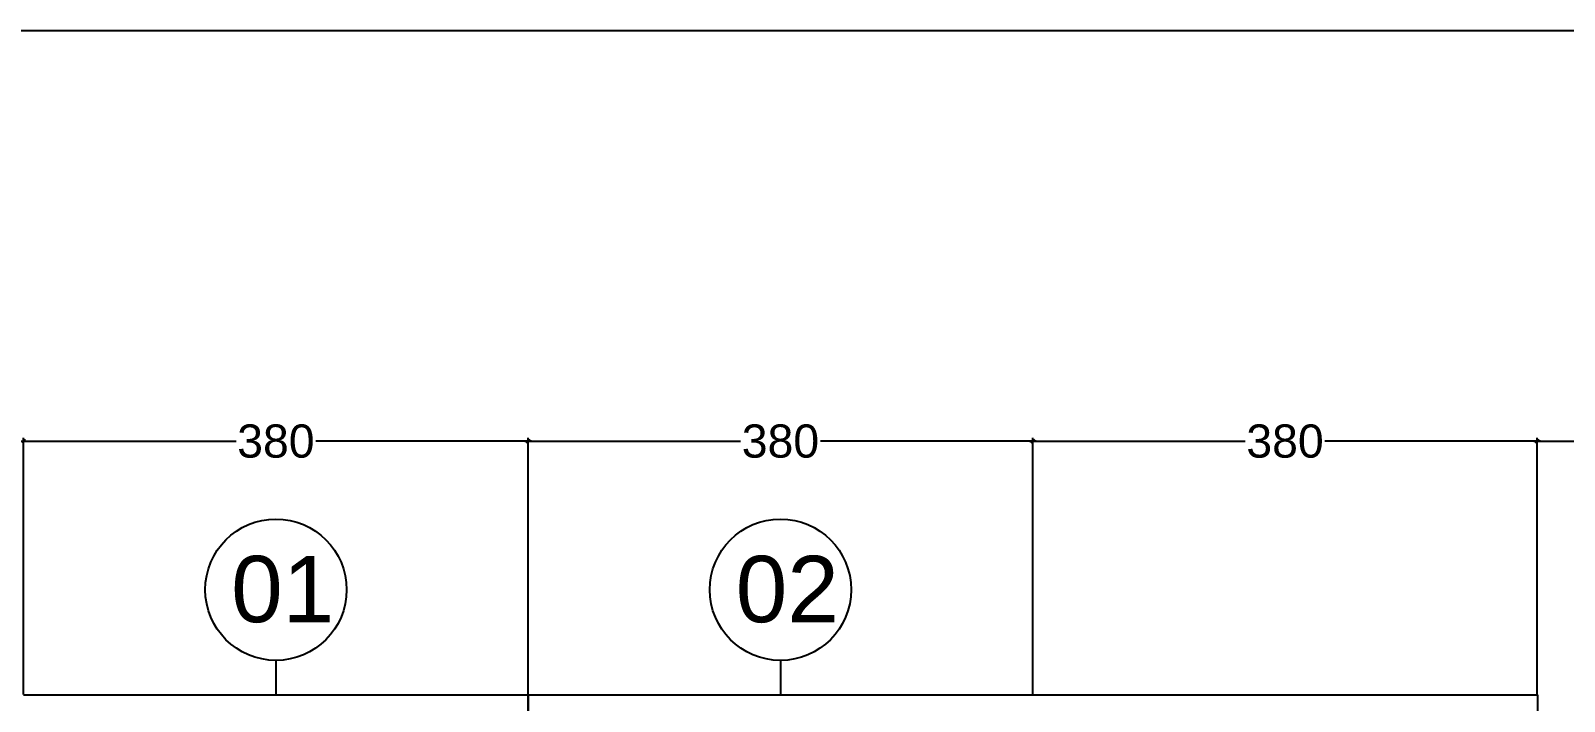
# Model space of a CAD drawing. Header units: millimetres. Extents: x 412 to 646, y 331 to 411.
# Drawn here: x 476.722 to 477.877, y 364.307 to 364.812 of the extents above; entities that cross this region are included whole.
import ezdxf

# ---------------------------------------------------------------- set-up
doc = ezdxf.new("R2010")
doc.units = ezdxf.units.MM
for name, color, linetype in [('Base 01', 8, 'Continuous'), ('Elétrico', 5, 'Continuous'), ('Texto Elétrcio', 3, 'Continuous')]:
    doc.layers.add(name, color=color, linetype=linetype)
doc.styles.add('ARIAL', font='arial.ttf')
doc.dimstyles.new('cotass', dxfattribs={"dimtxt": 0.1, "dimasz": 0.01, "dimexe": 0.01, "dimexo": 0, "dimgap": 0.01, "dimtad": 0, "dimtih": 1, "dimtoh": 1, "dimdec": 0, "dimlfac": 1000, "dimzin": 4, "dimdsep": 46, "dimtxsty": 'ARIAL', "dimblk": 'OBLIQUE', "dimcen": 0, "dimdle": 0.01, "dimclrd": 7, "dimclre": 7, "dimclrt": 3, "dimadec": 0, "dimazin": 1, "dimtfac": 1, "dimtdec": 0, "dimtix": 1, "dimtofl": 0, "dimtmove": 0, "dimatfit": 3, "dimldrblk": 'OPEN30', "dimfxl": 0, "dimtolj": 1, "dimtzin": 0, "dimlwd": -1, "dimarcsym": 0})

# ---------------------------------------------------------------- blocks, each defined once
blk = doc.blocks.new('_Oblique')
at = {"color": 0, "linetype": 'ByBlock', "lineweight": -2}
blk.add_line((-0.5, -0.5), (0.5, 0.5), dxfattribs=at)
blk = doc.blocks.new('*D29')
at = {"layer": 'DEFPOINTS', "color": 0, "transparency": 16777216}
for p in [(477.097, 364.5026), (476.717, 364.3118), (477.097, 364.3118)]:
    blk.add_point(p, dxfattribs=at)
at = {"layer": 'Elétrico', "color": 7, "transparency": 16777216}
for p, q in [((476.7145, 364.5026), (476.877, 364.5026)), ((477.0995, 364.5026), (476.9371, 364.5026))]:
    blk.add_line(p, q, dxfattribs=at)
at = {"layer": 'Elétrico', "color": 7, "lineweight": -2, "transparency": 16777216}
for p, q in [((476.717, 364.3118), (476.717, 364.5051)), ((477.097, 364.3118), (477.097, 364.5051))]:
    blk.add_line(p, q, dxfattribs=at)
at = {"layer": 'Elétrico', "color": 7, "transparency": 16777216, "xscale": 0.0025, "yscale": 0.0025, "zscale": 0.0025, "rotation": 180}
blk.add_blockref('_Oblique', (476.717, 364.5026), dxfattribs=at)
at = {"layer": 'Elétrico', "color": 7, "transparency": 16777216, "xscale": 0.0025, "yscale": 0.0025, "zscale": 0.0025}
blk.add_blockref('_Oblique', (477.097, 364.5026), dxfattribs=at)
at = {"layer": 'Elétrico', "color": 3, "transparency": 16777216, "insert": (476.907, 364.5026), "char_height": 0.025, "attachment_point": 5, "style": 'ARIAL'}
blk.add_mtext('\\A1;380', dxfattribs=at)
blk = doc.blocks.new('_Open30')
at = {"color": 0, "linetype": 'ByBlock', "lineweight": -2}
for p, q in [((-1, 0.27), (0, 0)), ((0, 0), (-1, -0.27)), ((0, 0), (-1, 0))]:
    blk.add_line(p, q, dxfattribs=at)
blk = doc.blocks.new('*D30')
at = {"layer": 'DEFPOINTS', "color": 0, "transparency": 16777216}
for p in [(477.477, 364.5026), (477.097, 364.3118), (477.477, 364.3118)]:
    blk.add_point(p, dxfattribs=at)
at = {"layer": 'Elétrico', "color": 7, "transparency": 16777216}
for p, q in [((477.0945, 364.5026), (477.257, 364.5026)), ((477.4795, 364.5026), (477.3171, 364.5026))]:
    blk.add_line(p, q, dxfattribs=at)
at = {"layer": 'Elétrico', "color": 7, "lineweight": -2, "transparency": 16777216}
for p, q in [((477.097, 364.3118), (477.097, 364.5051)), ((477.477, 364.3118), (477.477, 364.5051))]:
    blk.add_line(p, q, dxfattribs=at)
at = {"layer": 'Elétrico', "color": 7, "transparency": 16777216, "xscale": 0.0025, "yscale": 0.0025, "zscale": 0.0025, "rotation": 180}
blk.add_blockref('_Oblique', (477.097, 364.5026), dxfattribs=at)
at = {"layer": 'Elétrico', "color": 7, "transparency": 16777216, "xscale": 0.0025, "yscale": 0.0025, "zscale": 0.0025}
blk.add_blockref('_Oblique', (477.477, 364.5026), dxfattribs=at)
at = {"layer": 'Elétrico', "color": 3, "transparency": 16777216, "insert": (477.287, 364.5026), "char_height": 0.025, "attachment_point": 5, "style": 'ARIAL'}
blk.add_mtext('\\A1;380', dxfattribs=at)
blk = doc.blocks.new('*D31')
at = {"layer": 'DEFPOINTS', "color": 0, "transparency": 16777216}
for p in [(477.857, 364.5026), (477.477, 364.3118), (477.857, 364.3118)]:
    blk.add_point(p, dxfattribs=at)
at = {"layer": 'Elétrico', "color": 7, "transparency": 16777216}
for p, q in [((477.4745, 364.5026), (477.637, 364.5026)), ((477.8595, 364.5026), (477.6971, 364.5026))]:
    blk.add_line(p, q, dxfattribs=at)
at = {"layer": 'Elétrico', "color": 7, "lineweight": -2, "transparency": 16777216}
for p, q in [((477.477, 364.3118), (477.477, 364.5051)), ((477.857, 364.3118), (477.857, 364.5051))]:
    blk.add_line(p, q, dxfattribs=at)
at = {"layer": 'Elétrico', "color": 7, "transparency": 16777216, "xscale": 0.0025, "yscale": 0.0025, "zscale": 0.0025, "rotation": 180}
blk.add_blockref('_Oblique', (477.477, 364.5026), dxfattribs=at)
at = {"layer": 'Elétrico', "color": 7, "transparency": 16777216, "xscale": 0.0025, "yscale": 0.0025, "zscale": 0.0025}
blk.add_blockref('_Oblique', (477.857, 364.5026), dxfattribs=at)
at = {"layer": 'Elétrico', "color": 3, "transparency": 16777216, "insert": (477.667, 364.5026), "char_height": 0.025, "attachment_point": 5, "style": 'ARIAL'}
blk.add_mtext('\\A1;380', dxfattribs=at)
blk = doc.blocks.new('*D32')
at = {"layer": 'DEFPOINTS', "color": 0, "transparency": 16777216}
for p in [(478.2892, 364.5026), (477.857, 364.3118), (478.2892, 364.3118)]:
    blk.add_point(p, dxfattribs=at)
at = {"layer": 'Elétrico', "color": 7, "transparency": 16777216}
for p, q in [((477.8545, 364.5026), (478.0426, 364.5026)), ((478.2917, 364.5026), (478.1036, 364.5026))]:
    blk.add_line(p, q, dxfattribs=at)
at = {"layer": 'Elétrico', "color": 7, "lineweight": -2, "transparency": 16777216}
for p, q in [((477.857, 364.3118), (477.857, 364.5051)), ((478.2892, 364.3118), (478.2892, 364.5051))]:
    blk.add_line(p, q, dxfattribs=at)
at = {"layer": 'Elétrico', "color": 7, "transparency": 16777216, "xscale": 0.0025, "yscale": 0.0025, "zscale": 0.0025, "rotation": 180}
blk.add_blockref('_Oblique', (477.857, 364.5026), dxfattribs=at)
at = {"layer": 'Elétrico', "color": 7, "transparency": 16777216, "xscale": 0.0025, "yscale": 0.0025, "zscale": 0.0025}
blk.add_blockref('_Oblique', (478.2892, 364.5026), dxfattribs=at)
at = {"layer": 'Elétrico', "color": 3, "transparency": 16777216, "insert": (478.0731, 364.5026), "char_height": 0.025, "attachment_point": 5, "style": 'ARIAL'}
blk.add_mtext('\\A1;432', dxfattribs=at)

msp = doc.modelspace()

# ---------------------------------------------------------------- linework, layer by layer
for p, q in [((476.717017, 364.311776), (477.097017, 364.311776)), ((477.097017, 363.741776), (477.097017, 364.311776)), ((477.097017, 363.551776), (477.097017, 364.311776)), ((477.097017, 364.311776), (477.097017, 363.741776)), ((477.097017, 364.311776), (477.477017, 364.311776)), ((477.477017, 364.311776), (477.857017, 364.311776)), ((477.857017, 364.311776), (477.857017, 363.551776))]:
    msp.add_line(p, q)
at = {"layer": 'Base 01'}
for p, q in [((476.907017, 364.337606), (476.907017, 364.311776)), ((477.287017, 364.337606), (477.287017, 364.311776))]:
    msp.add_line(p, q, dxfattribs=at)
for centre in [(476.907017, 364.390819), (477.287017, 364.390819)]:
    msp.add_circle(centre, 0.053213, dxfattribs=at)
at = {"layer": 'Elétrico'}
msp.add_line((478.28923, 364.811776), (475.411045, 364.811776), dxfattribs=at)

# ---------------------------------------------------------------- texts
at = {"layer": 'Texto Elétrcio', "linetype": 'Continuous', "style": 'ARIAL'}
for s, p in [('01', (476.873315, 364.366325, -11.611274)), ('02', (477.253315, 364.366325, -11.611274))]:
    msp.add_text(s, height=0.05, dxfattribs=at).set_placement(p)

# ---------------------------------------------------------------- dimensions: what is measured, and where the dimension line sits
at = {"layer": 'Elétrico'}
for base, p1, p2, picture, middle in [((477.097017, 364.502551), (476.717017, 364.311776), (477.097017, 364.311776), '*D29', (476.907017, 364.502551)), ((477.477017, 364.502551), (477.097017, 364.311776), (477.477017, 364.311776), '*D30', (477.287017, 364.502551)), ((477.857017, 364.502551), (477.477017, 364.311776), (477.857017, 364.311776), '*D31', (477.667017, 364.502551)), ((478.28923, 364.502551), (477.857017, 364.311776), (478.28923, 364.311776), '*D32', (478.073124, 364.502551))]:
    dim = msp.add_linear_dim(base=base, p1=p1, p2=p2, dimstyle='cotass', override={"dimscale": 0.25, "dimtmove": 1}, dxfattribs=at)
    dim.commit()
    dim.dimension.update_dxf_attribs({"geometry": picture, "text_midpoint": middle})

doc.saveas('drawing.dxf')
